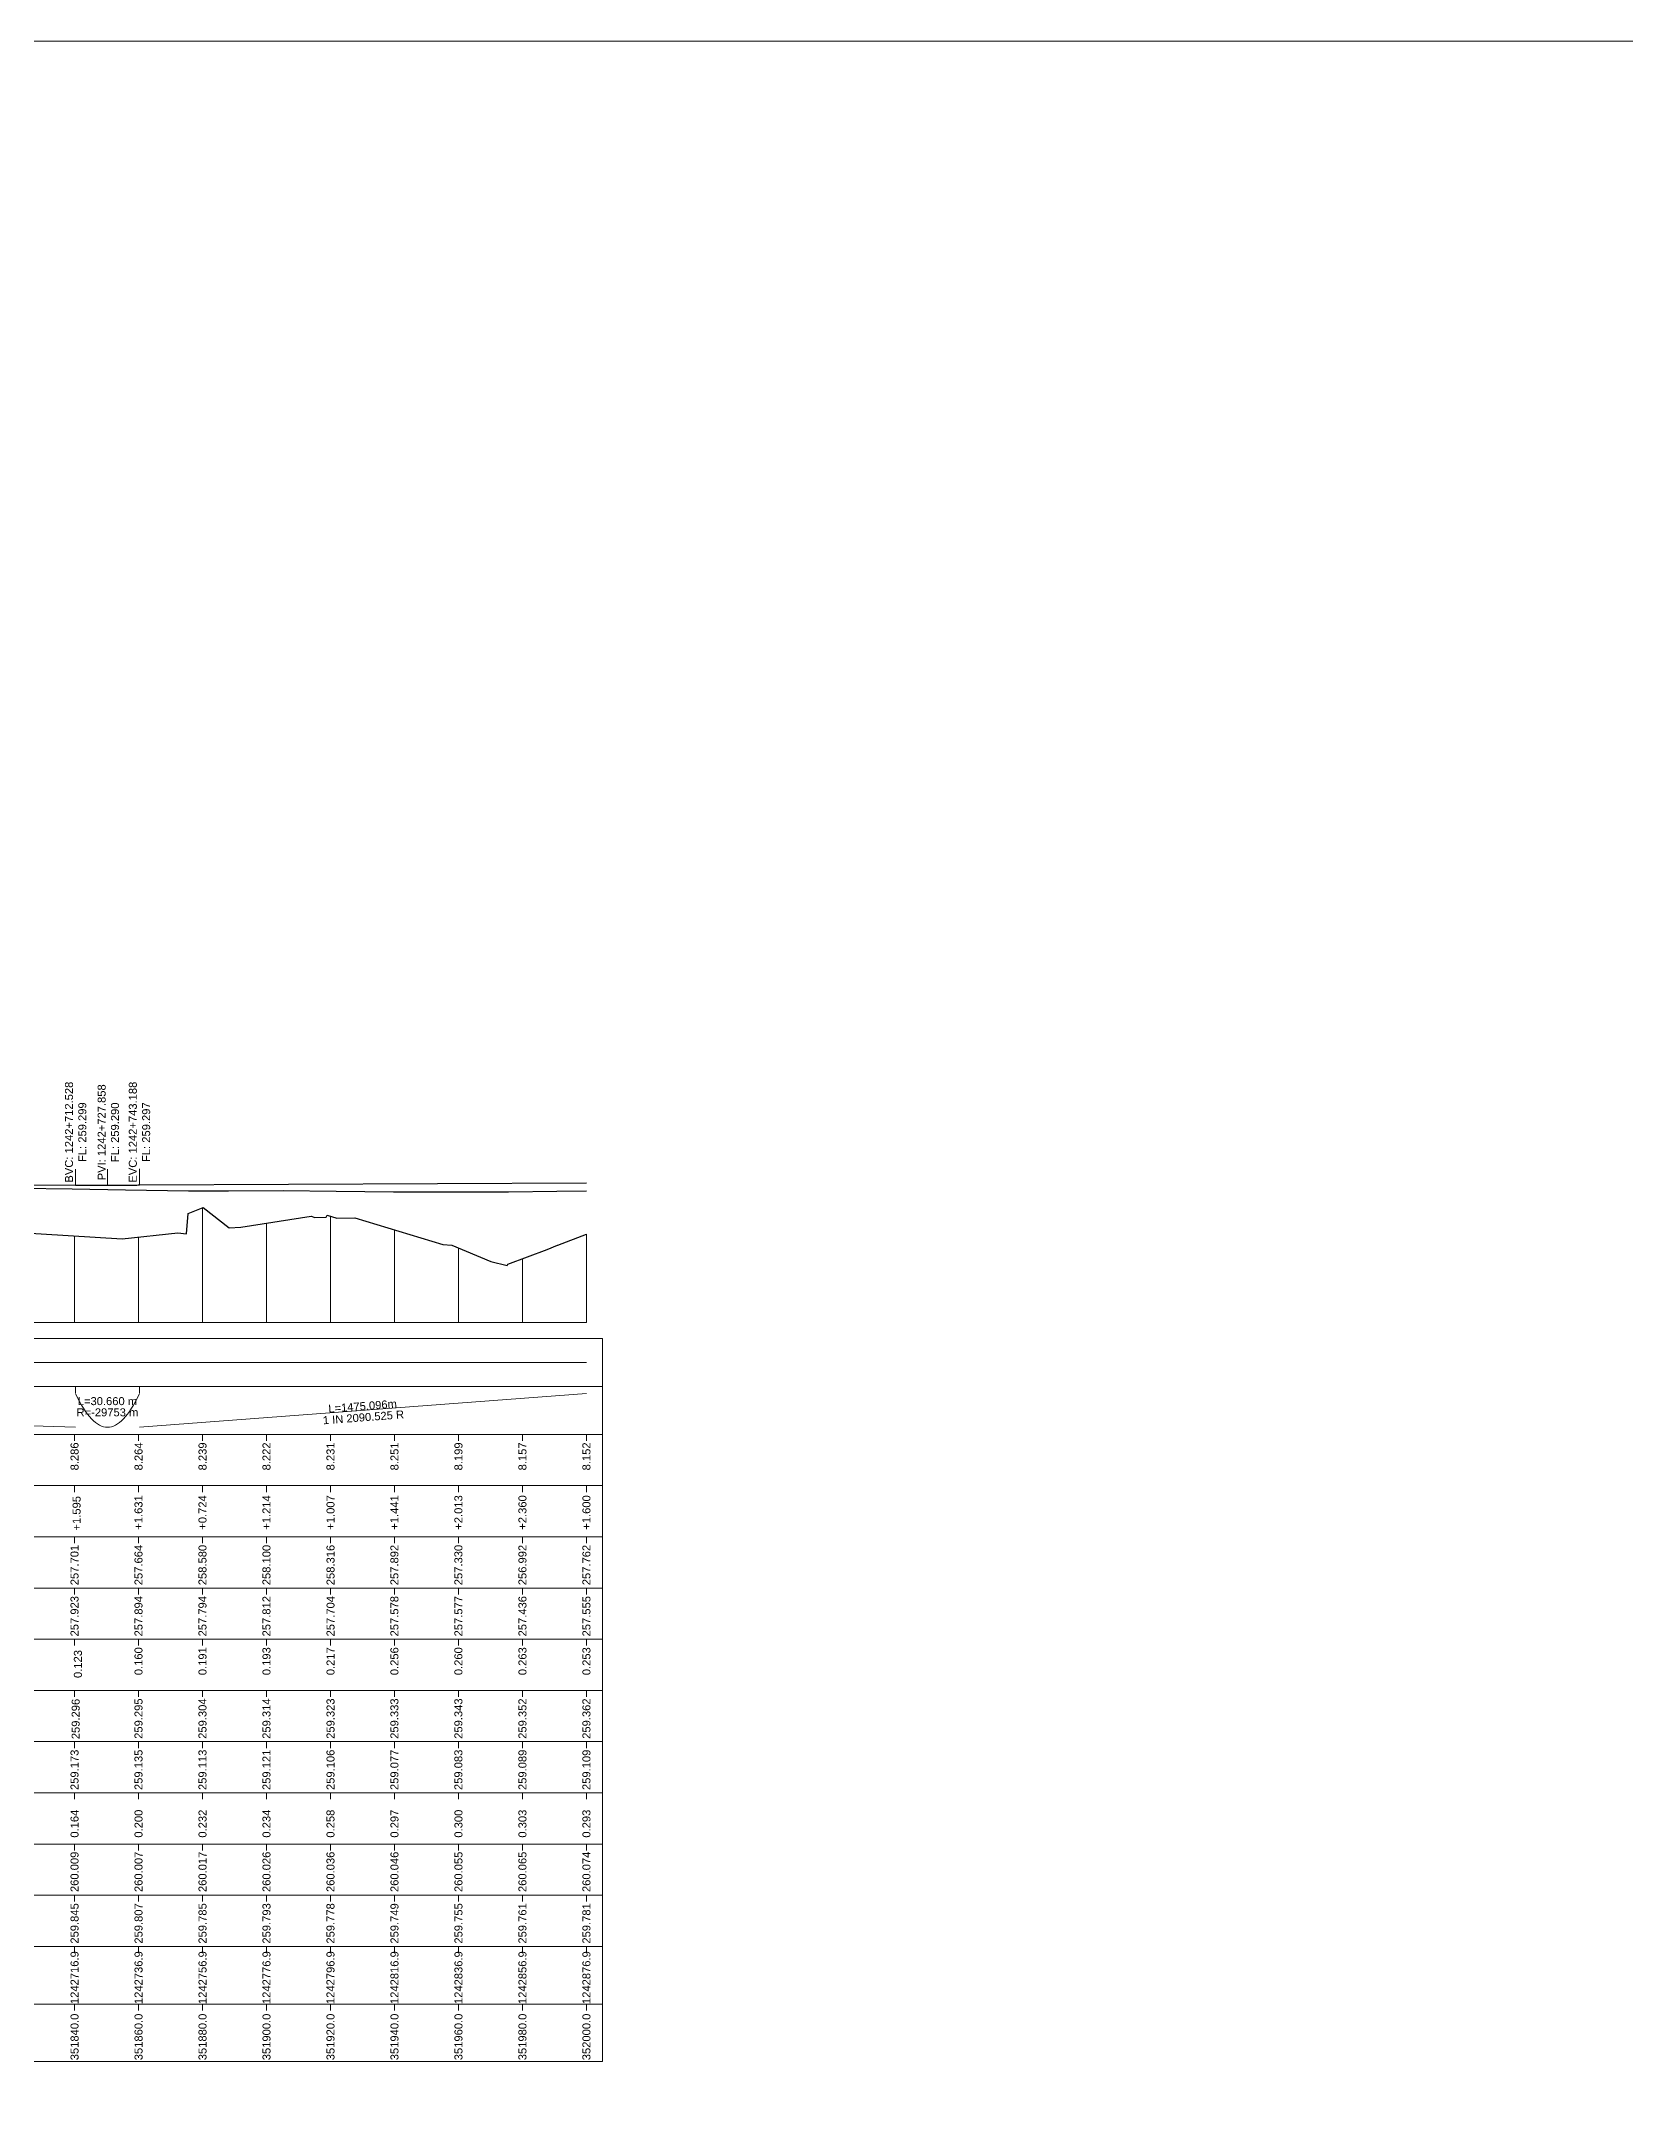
# Model space of a CAD drawing. Header units: metres. Extents: x 17822 to 25831, y -5762 to -4600.
# Drawn here: x 21330 to 21825, y -5243 to -4600 of the extents above; entities that cross this region are included whole.
import ezdxf
from ezdxf.enums import TextEntityAlignment as Align

# ---------------------------------------------------------------- set-up
doc = ezdxf.new("R2010")
doc.units = ezdxf.units.M
doc.header["$MEASUREMENT"] = 0
doc.layers.get('0').update_dxf_attribs({"lineweight": 0})
for name, color, linetype, lineweight in [('C-PROF-LABL-DG', 1, 'Continuous', 25), ('LS BVC-PVI-EVC TEXT', 10, 'Continuous', 0), ('LS CUT FILL', 10, 'Continuous', 0), ('LS DATUM X', 7, 'Continuous', 0), ('LS EXG GL', 7, 'Continuous', 0), ('LS EXG IR CH', 7, 'Continuous', 0), ('LS EXG RL', 7, 'Continuous', 0), ('LS EXG. FL', 7, 'Continuous', 0), ('LS EXG. GL AT PRO. TOE', 7, 'Continuous', 0), ('LS FRAME', 7, 'Continuous', 0), ('LS HORIZONTAL ALIGNMENT', 10, 'Continuous', 0), ('LS PFL-EFL', 10, 'Continuous', 0), ('LS PRL-ERL', 10, 'Continuous', 0), ('LS PRO FL', 10, 'Continuous', 0), ('LS PRO. DFCC CH', 10, 'Continuous', 0), ('LS PRO. RL', 10, 'Continuous', 0), ('LS PROFILE EXG FL', 7, 'Continuous', 25), ('LS PROFILE EXG GL', 7, 'Continuous', 30), ('LS PROFILE PRO FL', 1, 'Continuous', 30), ('LS TICKS', 7, 'Continuous', 0), ('LS TRACK CENTER', 10, 'Continuous', 0), ('LS VERTICAL ALIGNMENT', 10, 'Continuous', 0), ('Profile Grid', 7, 'Continuous', 0), ('Proposed Formation Level', 7, 'Continuous', 0)]:
    doc.layers.add(name, color=color, linetype=linetype, lineweight=lineweight)
doc.styles.add('Arial', font='arial.ttf')
doc.styles.get("Standard").update_dxf_attribs({"font": 'arial.ttf'})
doc.styles.add('Style-Arial', font='arial.ttf')

msp = doc.modelspace()

# ---------------------------------------------------------------- linework, layer by layer
at = {"color": 3}
msp.add_lwpolyline([(25831.2, -4599.61), (17821.7, -4599.61), (17821.7, -5762.01), (25831.2, -5762.01)], close=True, dxfattribs=at)
at = {"layer": 'LS BVC-PVI-EVC TEXT'}
for p, q in [((21340.28, -4957.08), (21340.28, -4952.08)), ((21350.28, -4957.1), (21350.28, -4952.1)), ((21360.28, -4957.05), (21360.28, -4952.05))]:
    msp.add_line(p, q, dxfattribs=at)
at = {"layer": 'LS DATUM X', "color": 7, "linetype": 'Continuous', "lineweight": 0}
msp.add_line((21000, -5000), (21500, -5000), dxfattribs=at)
at = {"layer": 'LS FRAME', "flags": 128}
for points in [[(20995, -5020), (21505, -5020), (21505, -5005), (20995, -5005), (20995, -5020)], [(20995, -5035), (21505, -5035), (21505, -5020), (20995, -5020), (20995, -5035)], [(20995, -5051), (21505, -5051), (21505, -5035), (20995, -5035), (20995, -5051)], [(20995, -5067), (21505, -5067), (21505, -5051), (20995, -5051), (20995, -5067)], [(20995, -5083), (21505, -5083), (21505, -5067), (20995, -5067), (20995, -5083)], [(20995, -5099), (21505, -5099), (21505, -5083), (20995, -5083), (20995, -5099)], [(20995, -5115), (21505, -5115), (21505, -5099), (20995, -5099), (20995, -5115)], [(20995, -5131), (21505, -5131), (21505, -5115), (20995, -5115), (20995, -5131)], [(20995, -5147), (21505, -5147), (21505, -5131), (20995, -5131), (20995, -5147)], [(20995, -5163), (21505, -5163), (21505, -5147), (20995, -5147), (20995, -5163)], [(20995, -5179), (21505, -5179), (21505, -5163), (20995, -5163), (20995, -5179)], [(20995, -5195), (21505, -5195), (21505, -5179), (20995, -5179), (20995, -5195)], [(20995, -5213), (21505, -5213), (21505, -5195), (20995, -5195), (20995, -5213)], [(20995, -5231), (21505, -5231), (21505, -5213), (20995, -5213), (20995, -5231)]]:
    msp.add_lwpolyline(points, close=True, dxfattribs=at)
at = {"layer": 'LS HORIZONTAL ALIGNMENT', "flags": 128}
msp.add_lwpolyline([(21000, -5012.5), (21500, -5012.5)], dxfattribs=at)
at = {"layer": 'LS PROFILE EXG FL'}
msp.add_lwpolyline([(21322.86, -4958.08), (21339.24, -4958.25), (21355.89, -4958.58), (21375.6, -4958.89), (21388.11, -4958.84), (21405.19, -4958.77), (21421.8, -4958.96), (21439.7, -4959.23), (21457.79, -4959.17), (21475.62, -4959.15), (21490.79, -4959), (21500, -4958.91)], dxfattribs=at)
at = {"layer": 'LS PROFILE EXG GL', "flags": 128}
msp.add_lwpolyline([(21295.67, -4970.24), (21354.89, -4973.91), (21372.24, -4972.03), (21374.97, -4972.32), (21375.53, -4965.98), (21375.53, -4966.01), (21380.24, -4964.1), (21388.29, -4970.41), (21388.29, -4970.41), (21392.01, -4970.26), (21413.95, -4966.79), (21415.1, -4967.2), (21418.61, -4967.12), (21418.96, -4966.53), (21418.96, -4966.53), (21421.98, -4967.43), (21421.98, -4967.43), (21427.58, -4967.3), (21455.1, -4975.7), (21457.97, -4975.86), (21457.97, -4975.85), (21470.13, -4980.95), (21475.23, -4982.2), (21475.23, -4982.2), (21475.4, -4981.79), (21487.75, -4977.19), (21487.75, -4977.19), (21487.76, -4977.19), (21490.96, -4975.84), (21491.05, -4975.84), (21500, -4972.38)], dxfattribs=at)
at = {"layer": 'LS PROFILE PRO FL', "flags": 128}
msp.add_lwpolyline([(21000, -4956.42), (21340.28, -4957.08), (21340.7, -4957.08), (21341.13, -4957.08), (21341.55, -4957.08), (21341.98, -4957.08), (21342.4, -4957.08), (21342.83, -4957.08), (21343.25, -4957.08), (21343.68, -4957.08), (21344.1, -4957.08), (21344.53, -4957.08), (21344.96, -4957.09), (21345.38, -4957.09), (21345.81, -4957.09), (21346.23, -4957.09), (21346.66, -4957.09), (21347.08, -4957.09), (21347.51, -4957.08), (21347.93, -4957.08), (21348.36, -4957.08), (21348.79, -4957.08), (21349.21, -4957.08), (21349.64, -4957.08), (21350.06, -4957.08), (21350.49, -4957.08), (21350.91, -4957.08), (21351.34, -4957.08), (21351.76, -4957.08), (21352.19, -4957.08), (21352.62, -4957.08), (21353.04, -4957.08), (21353.47, -4957.08), (21353.89, -4957.07), (21354.32, -4957.07), (21354.74, -4957.07), (21355.17, -4957.07), (21355.59, -4957.07), (21356.02, -4957.07), (21356.45, -4957.07), (21356.87, -4957.07), (21357.3, -4957.06), (21357.72, -4957.06), (21358.15, -4957.06), (21358.57, -4957.06), (21359, -4957.06), (21359.42, -4957.06), (21359.85, -4957.05), (21360.28, -4957.05), (21500, -4956.38)], dxfattribs=at)
at = {"layer": 'LS TICKS', "color": 7, "linetype": 'Continuous', "lineweight": 0, "flags": 128}
for points in [[(21340.28, -5022), (21340.28, -5020)], [(21360.28, -5022), (21360.28, -5020)], [(21339.99, -5037), (21339.99, -5035)], [(21359.99, -5037), (21359.99, -5035)], [(21379.99, -5037), (21379.99, -5035)], [(21399.99, -5037), (21399.99, -5035)], [(21420.01, -5037), (21420.01, -5035)], [(21439.98, -5037), (21439.98, -5035)], [(21459.98, -5037), (21459.98, -5035)], [(21480, -5037), (21480, -5035)], [(21500, -5037), (21500, -5035)], [(21339.99, -5053), (21339.99, -5051)], [(21359.99, -5053), (21359.99, -5051)], [(21379.99, -5053), (21379.99, -5051)], [(21399.99, -5053), (21399.99, -5051)], [(21420.01, -5053), (21420.01, -5051)], [(21439.98, -5053), (21439.98, -5051)], [(21459.98, -5053), (21459.98, -5051)], [(21480, -5053), (21480, -5051)], [(21500, -5053), (21500, -5051)], [(21339.99, -5069), (21339.99, -5067)], [(21359.99, -5069), (21359.99, -5067)], [(21379.99, -5069), (21379.99, -5067)], [(21399.99, -5069), (21399.99, -5067)], [(21420.01, -5069), (21420.01, -5067)], [(21439.98, -5069), (21439.98, -5067)], [(21459.98, -5069), (21459.98, -5067)], [(21480, -5069), (21480, -5067)], [(21500, -5069), (21500, -5067)], [(21339.99, -5085), (21339.99, -5083)], [(21359.99, -5085), (21359.99, -5083)], [(21379.99, -5085), (21379.99, -5083)], [(21399.99, -5085), (21399.99, -5083)], [(21420.01, -5085), (21420.01, -5083)], [(21439.98, -5085), (21439.98, -5083)], [(21459.98, -5085), (21459.98, -5083)], [(21480, -5085), (21480, -5083)], [(21500, -5085), (21500, -5083)], [(21339.99, -5101), (21339.99, -5099)], [(21359.99, -5101), (21359.99, -5099)], [(21379.99, -5101), (21379.99, -5099)], [(21399.99, -5101), (21399.99, -5099)], [(21420.01, -5101), (21420.01, -5099)], [(21439.98, -5101), (21439.98, -5099)], [(21459.98, -5101), (21459.98, -5099)], [(21480, -5101), (21480, -5099)], [(21500, -5101), (21500, -5099)], [(21339.99, -5117), (21339.99, -5115)], [(21359.99, -5117), (21359.99, -5115)], [(21379.99, -5117), (21379.99, -5115)], [(21399.99, -5117), (21399.99, -5115)], [(21420.01, -5117), (21420.01, -5115)], [(21439.98, -5117), (21439.98, -5115)], [(21459.98, -5117), (21459.98, -5115)], [(21480, -5117), (21480, -5115)], [(21500, -5117), (21500, -5115)], [(21339.99, -5133), (21339.99, -5131)], [(21359.99, -5133), (21359.99, -5131)], [(21379.99, -5133), (21379.99, -5131)], [(21399.99, -5133), (21399.99, -5131)], [(21420.01, -5133), (21420.01, -5131)], [(21439.98, -5133), (21439.98, -5131)], [(21459.98, -5133), (21459.98, -5131)], [(21480, -5133), (21480, -5131)], [(21500, -5133), (21500, -5131)], [(21339.99, -5149), (21339.99, -5147)], [(21359.99, -5149), (21359.99, -5147)], [(21379.99, -5149), (21379.99, -5147)], [(21399.99, -5149), (21399.99, -5147)], [(21420.01, -5149), (21420.01, -5147)], [(21439.98, -5149), (21439.98, -5147)], [(21459.98, -5149), (21459.98, -5147)], [(21480, -5149), (21480, -5147)], [(21500, -5149), (21500, -5147)], [(21339.99, -5165), (21339.99, -5163)], [(21359.99, -5165), (21359.99, -5163)], [(21379.99, -5165), (21379.99, -5163)], [(21399.99, -5165), (21399.99, -5163)], [(21420.01, -5165), (21420.01, -5163)], [(21439.98, -5165), (21439.98, -5163)], [(21459.98, -5165), (21459.98, -5163)], [(21480, -5165), (21480, -5163)], [(21500, -5165), (21500, -5163)], [(21339.99, -5181), (21339.99, -5179)], [(21359.99, -5181), (21359.99, -5179)], [(21379.99, -5181), (21379.99, -5179)], [(21399.99, -5181), (21399.99, -5179)], [(21420.01, -5181), (21420.01, -5179)], [(21439.98, -5181), (21439.98, -5179)], [(21459.98, -5181), (21459.98, -5179)], [(21480, -5181), (21480, -5179)], [(21500, -5181), (21500, -5179)], [(21339.99, -5197), (21339.99, -5195)], [(21359.99, -5197), (21359.99, -5195)], [(21379.99, -5197), (21379.99, -5195)], [(21399.99, -5197), (21399.99, -5195)], [(21420.01, -5197), (21420.01, -5195)], [(21439.98, -5197), (21439.98, -5195)], [(21459.98, -5197), (21459.98, -5195)], [(21480, -5197), (21480, -5195)], [(21500, -5197), (21500, -5195)], [(21339.99, -5215), (21339.99, -5213)], [(21359.99, -5215), (21359.99, -5213)], [(21379.99, -5215), (21379.99, -5213)], [(21399.99, -5215), (21399.99, -5213)], [(21420.01, -5215), (21420.01, -5213)], [(21439.98, -5215), (21439.98, -5213)], [(21459.98, -5215), (21459.98, -5213)], [(21480, -5215), (21480, -5213)], [(21500, -5215), (21500, -5213)]]:
    msp.add_lwpolyline(points, dxfattribs=at)
at = {"layer": 'LS VERTICAL ALIGNMENT', "flags": 128}
for points in [[(21000, -5022.25), (21340.28, -5032.75)], [(21340.28, -5022.25), (21340.9, -5023.52), (21341.53, -5024.71), (21342.15, -5025.82), (21342.78, -5026.84), (21343.4, -5027.79), (21344.03, -5028.65), (21344.65, -5029.43), (21345.28, -5030.12), (21345.9, -5030.74), (21346.53, -5031.27), (21347.15, -5031.72), (21347.78, -5032.09), (21348.4, -5032.38), (21349.03, -5032.59), (21349.65, -5032.71), (21350.9, -5032.71), (21351.53, -5032.59), (21352.15, -5032.38), (21352.78, -5032.09), (21353.4, -5031.72), (21354.03, -5031.27), (21354.65, -5030.74), (21355.28, -5030.12), (21355.9, -5029.43), (21356.53, -5028.65), (21357.15, -5027.79), (21357.78, -5026.84), (21358.4, -5025.82), (21359.03, -5024.71), (21359.65, -5023.52), (21360.28, -5022.25)], [(21360.28, -5032.75), (21500, -5022.25)]]:
    msp.add_lwpolyline(points, dxfattribs=at)
at = {"layer": 'Profile Grid', "linetype": 'Continuous', "lineweight": 0, "flags": 128}
for points in [[(21379.99, -5000), (21379.99, -4964.2)], [(21399.99, -5000), (21399.99, -4969)], [(21420.01, -5000), (21420.01, -4966.84)], [(21339.99, -5000), (21339.99, -4972.99)], [(21359.99, -5000), (21359.99, -4973.36)], [(21439.98, -5000), (21439.98, -4971.08)], [(21459.98, -5000), (21459.98, -4976.7)], [(21500, -5000), (21500, -4972.38)], [(21480, -5000), (21480, -4980.08)]]:
    msp.add_lwpolyline(points, dxfattribs=at)

# ---------------------------------------------------------------- texts
at = {"layer": 'C-PROF-LABL-DG', "color": 1, "linetype": 'Continuous', "lineweight": 25, "char_height": 2.5, "attachment_point": 5, "rotation": 90, "style": 'Arial'}
for s, insert in [('BVC: 1242+712.528\\PFL: 259.299', (21340.36, -4940.54)), ('EVC: 1242+743.188\\PFL: 259.297', (21360.32, -4940.55)), ('PVI: 1242+727.858\\PFL: 259.290', (21350.57, -4940.59))]:
    msp.add_mtext(s, dxfattribs=dict(at, insert=insert))
at = {"layer": 'LS CUT FILL', "style": 'Style-Arial'}
for s, p in [('+1.631', (21359.99, -5054)), ('+0.724', (21379.99, -5054)), ('+1.214', (21399.99, -5054)), ('+1.007', (21420.01, -5054)), ('+1.441', (21439.98, -5054)), ('+2.013', (21459.98, -5054)), ('+2.360', (21480, -5054)), ('+1.600', (21500, -5054))]:
    msp.add_text(s, height=2.5, rotation=90, dxfattribs=at).set_placement(p, align=Align.MIDDLE_RIGHT)
at = {"layer": 'LS EXG GL', "style": 'Style-Arial'}
for s, p in [('257.701', (21339.99, -5069.5)), ('257.664', (21359.99, -5069.5)), ('258.580', (21379.99, -5069.5)), ('258.100', (21399.99, -5069.5)), ('258.316', (21420.01, -5069.5)), ('257.892', (21439.98, -5069.5)), ('257.330', (21459.98, -5069.5)), ('256.992', (21480, -5069.5)), ('257.762', (21500, -5069.5))]:
    msp.add_text(s, height=2.5, rotation=90, dxfattribs=at).set_placement(p, align=Align.MIDDLE_RIGHT)
at = {"layer": 'LS EXG IR CH', "style": 'Style-Arial'}
for s, p in [('351840.0', (21340, -5216)), ('351860.0', (21360, -5216)), ('351880.0', (21380, -5216)), ('351900.0', (21400, -5216)), ('351920.0', (21420, -5216)), ('351940.0', (21440, -5216)), ('351960.0', (21460, -5216)), ('351980.0', (21480, -5216)), ('352000.0', (21500, -5216))]:
    msp.add_text(s, height=2.5, rotation=90, dxfattribs=at).set_placement(p, align=Align.MIDDLE_RIGHT)
at = {"layer": 'LS EXG RL', "style": 'Style-Arial'}
for s, p in [('259.845', (21340, -5181.5)), ('259.807', (21360, -5181.5)), ('259.785', (21380, -5181.5)), ('259.793', (21400, -5181.5)), ('259.778', (21420, -5181.5)), ('259.749', (21440, -5181.5)), ('259.755', (21460, -5181.5)), ('259.761', (21480, -5181.5)), ('259.781', (21500, -5181.5))]:
    msp.add_text(s, height=2.5, rotation=90, dxfattribs=at).set_placement(p, align=Align.MIDDLE_RIGHT)
at = {"layer": 'LS EXG. FL'}
for s, p in [('259.173', (21339.99, -5133.5)), ('259.135', (21359.99, -5133.5)), ('259.113', (21379.99, -5133.5)), ('259.121', (21399.99, -5133.5)), ('259.106', (21420.01, -5133.5)), ('259.077', (21439.98, -5133.5)), ('259.083', (21459.98, -5133.5)), ('259.089', (21480, -5133.5)), ('259.109', (21500, -5133.5))]:
    msp.add_text(s, height=2.5, rotation=90, dxfattribs=at).set_placement(p, align=Align.MIDDLE_RIGHT)
at = {"layer": 'LS EXG. GL AT PRO. TOE'}
for s, p in [('257.923', (21339.99, -5085.5)), ('257.894', (21359.99, -5085.5)), ('257.794', (21379.99, -5085.5)), ('257.812', (21399.99, -5085.5)), ('257.704', (21420.01, -5085.5)), ('257.578', (21439.98, -5085.5)), ('257.577', (21459.98, -5085.5)), ('257.436', (21480, -5085.5)), ('257.555', (21500, -5085.5))]:
    msp.add_text(s, height=2.5, rotation=90, dxfattribs=at).set_placement(p, align=Align.MIDDLE_RIGHT)
at = {"layer": 'LS PFL-EFL'}
for s, p in [('0.160', (21359.99, -5101.5)), ('0.191', (21379.99, -5101.5)), ('0.193', (21399.99, -5101.5)), ('0.217', (21420.01, -5101.5)), ('0.256', (21439.98, -5101.5)), ('0.260', (21459.98, -5101.5)), ('0.263', (21480, -5101.5)), ('0.253', (21500, -5101.5))]:
    msp.add_text(s, height=2.5, rotation=90, dxfattribs=at).set_placement(p, align=Align.MIDDLE_RIGHT)
at = {"layer": 'LS PRL-ERL'}
for s, p in [('0.164', (21341.25, -5161)), ('0.200', (21361.25, -5161)), ('0.232', (21381.25, -5161)), ('0.234', (21401.25, -5161)), ('0.258', (21421.25, -5161)), ('0.297', (21441.25, -5161)), ('0.300', (21461.25, -5161)), ('0.303', (21481.25, -5161)), ('0.293', (21501.25, -5161))]:
    msp.add_text(s, height=2.5, rotation=90, dxfattribs=at).set_placement(p)
at = {"layer": 'LS PRO FL', "style": 'Style-Arial'}
for s, p in [('259.295', (21359.99, -5117.5)), ('259.304', (21379.99, -5117.5)), ('259.314', (21399.99, -5117.5)), ('259.323', (21420.01, -5117.5)), ('259.333', (21439.98, -5117.5)), ('259.343', (21459.98, -5117.5)), ('259.352', (21480, -5117.5)), ('259.362', (21500, -5117.5))]:
    msp.add_text(s, height=2.5, rotation=90, dxfattribs=at).set_placement(p, align=Align.MIDDLE_RIGHT)
at = {"layer": 'LS PRO. DFCC CH'}
for s, p in [('1242716.9', (21341.25, -5213)), ('1242736.9', (21361.25, -5213)), ('1242756.9', (21381.25, -5213)), ('1242776.9', (21401.25, -5213)), ('1242796.9', (21421.25, -5213)), ('1242816.9', (21441.25, -5213)), ('1242836.9', (21461.25, -5213)), ('1242856.9', (21481.25, -5213)), ('1242876.9', (21501.25, -5213))]:
    msp.add_text(s, height=2.5, rotation=90, dxfattribs=at).set_placement(p)
at = {"layer": 'LS PRO. RL'}
for s, p in [('260.009', (21341.25, -5178)), ('260.007', (21361.25, -5178)), ('260.017', (21381.25, -5178)), ('260.026', (21401.25, -5178)), ('260.036', (21421.25, -5178)), ('260.046', (21441.25, -5178)), ('260.055', (21461.25, -5178)), ('260.065', (21481.25, -5178)), ('260.074', (21501.25, -5178))]:
    msp.add_text(s, height=2.5, rotation=90, dxfattribs=at).set_placement(p)
at = {"layer": 'LS TRACK CENTER', "style": 'Style-Arial'}
for s, p in [('8.286', (21340, -5037.5)), ('8.264', (21360, -5037.5)), ('8.239', (21380, -5037.5)), ('8.222', (21400, -5037.5)), ('8.231', (21420, -5037.5)), ('8.251', (21440, -5037.5)), ('8.199', (21460, -5037.5)), ('8.157', (21480, -5037.5)), ('8.152', (21500, -5037.5))]:
    msp.add_text(s, height=2.5, rotation=90, dxfattribs=at).set_placement(p, align=Align.MIDDLE_RIGHT)
at = {"layer": 'LS VERTICAL ALIGNMENT', "insert": (21350.28, -5026.36), "char_height": 2.5, "attachment_point": 5, "line_spacing_factor": 0.84, "style": 'Style-Arial'}
msp.add_mtext('L=30.660 m\\PR=-29753 m', dxfattribs=at)
at = {"layer": 'LS VERTICAL ALIGNMENT', "insert": (21430.17, -5027.92), "char_height": 2.5, "attachment_point": 5, "rotation": 4.29763, "line_spacing_factor": 0.84, "style": 'Style-Arial'}
msp.add_mtext('L=1475.096m\\P1 IN 2090.525 R', dxfattribs=at)
at = {"layer": 'Proposed Formation Level', "color": 1, "style": 'Style-Arial'}
for s, p in [('+1.595', (21341.89, -5065.02)), ('0.123', (21342.29, -5111.11))]:
    msp.add_text(s, height=2.5, rotation=90, dxfattribs=at).set_placement(p)
msp.add_text('259.296', height=2.5, rotation=90, dxfattribs=at).set_placement((21340.35, -5123.93), align=Align.MIDDLE_CENTER)

doc.saveas('drawing.dxf')
